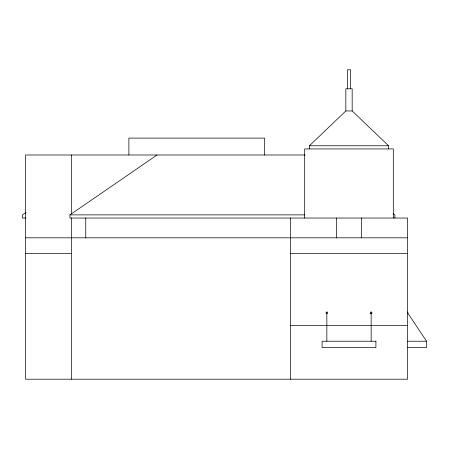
<?xml version="1.0" encoding="UTF-8"?>
<svg xmlns="http://www.w3.org/2000/svg" width="449" height="449" viewBox="0 0 449 449"><rect width="100%" height="100%" fill="white"/><g stroke="black" fill="none" stroke-linecap="round" stroke-linejoin="round"><path stroke-width="0.67" d="M309.434 148.928L309.434 145.762L345.837 110.948L352.168 110.948L388.565 145.762L388.565 148.928M305.045 154.995L25.615 154.995L25.615 379.203L407.557 379.203L407.557 218.04L69.932 218.04L69.932 214.875L157.01 154.995M25.952 212.568L22.45 214.875L22.45 218.04L25.952 218.04M309.434 145.762L388.565 145.762M69.932 214.875L304.686 214.875M25.615 237.818L407.557 237.818M25.615 253.646L71.514 253.646M290.441 253.646L407.557 253.646M290.441 325.396L407.557 325.396M407.557 341.218L426.55 341.218L426.55 347.548L407.557 347.548M393.167 213.679L394.896 214.875L394.896 218.04M407.557 312.734L426.55 341.218M407.821 311.943L407.821 313.525M393.313 218.04L393.313 148.928L304.686 148.928L304.686 218.04M371.16 312.734L371.16 341.218M361.664 218.04L361.664 237.818M352.168 110.948L352.168 88.79L345.837 88.79L345.837 110.948M350.585 88.79L350.585 69.797L347.419 69.797L347.419 88.79M336.34 218.04L336.34 237.818M326.844 312.734L326.844 341.218M290.441 218.04L290.441 379.203M264.596 154.995L264.596 138.112L128.88 138.112L128.88 154.995M85.753 218.04L85.753 237.818M71.514 154.995L71.514 213.786M71.514 217.905L71.514 379.203M375.908 341.218L322.096 341.218L322.096 347.548L375.908 347.548L375.908 341.218M326.356 313.357A0.791 0.791 0 0 0 327.63 312.841A0.791 0.791 0 0 0 326.546 311.999A0.791 0.791 0 0 0 326.356 313.357M370.762 313.419A0.791 0.791 0 0 0 371.952 312.734A0.791 0.791 0 0 0 370.762 312.049A0.791 0.791 0 0 0 370.762 313.419"/></g></svg>
